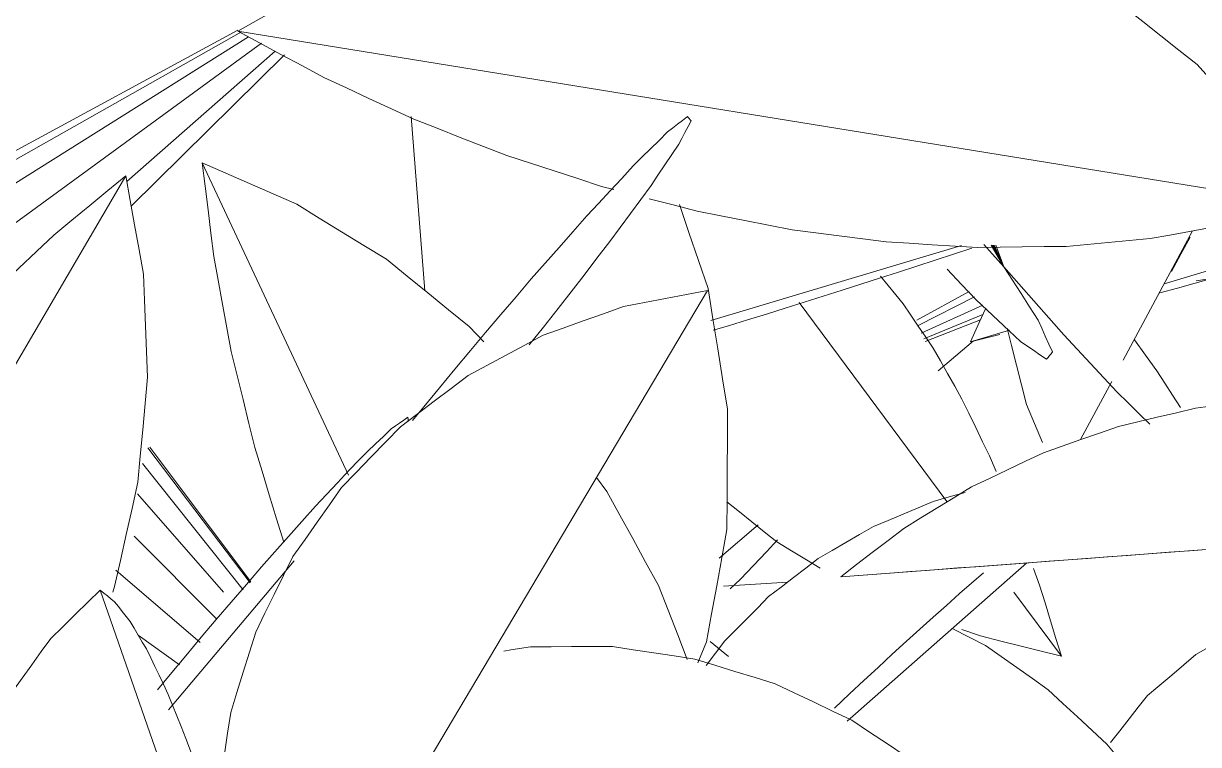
# Model space of a CAD drawing. Header units: metres. Extents: x 13.9 to 26.7, y -0.2 to 3.2.
# Drawn here: x 21.2893 to 21.3481, y 1.0418 to 1.0778 of the extents above; entities that cross this region are included whole.
import ezdxf

# ---------------------------------------------------------------- set-up
doc = ezdxf.new("R2010")
doc.units = ezdxf.units.M
doc.layers.add('Importações nas famílias', color=10, linetype='Continuous', lineweight=5)
doc.layers.add('Vegetação', color=7, linetype='Continuous', lineweight=5)

# ---------------------------------------------------------------- blocks, each defined once
blk = doc.blocks.new('Planta_pergolado_12200 - plantas pergolado_skp_Component_12-V2636-Corte 1')
at = {"layer": 'Importações nas famílias'}
blk.add_line((21.336216, 1.066695), (21.323692, 1.062941), dxfattribs=at)
at = {"layer": 'Importações nas famílias', "flags": 128}
for points in [[(21.336742, 1.066559), (21.335824, 1.066258), (21.334906, 1.065956), (21.333988, 1.065655), (21.33307, 1.065354)], [(21.33307, 1.065354), (21.332131, 1.065053), (21.331193, 1.064753), (21.330254, 1.064453), (21.329316, 1.064153)], [(21.329316, 1.064153), (21.328368, 1.063857), (21.327419, 1.063561), (21.326471, 1.063266), (21.325522, 1.06297)], [(21.325522, 1.06297), (21.324574, 1.062682), (21.323813, 1.062451)]]:
    blk.add_lwpolyline(points, dxfattribs=at)
blk = doc.blocks.new('Planta_pergolado_12200 - plantas pergolado_skp_Component_16-V2639-Corte 1')
blk.add_blockref('Planta_pergolado_12200 - plantas pergolado_skp_Component_12-V2636-Corte 1', (0, 0))
blk = doc.blocks.new('Planta_pergolado_12200 - plantas pergolado_skp_-V2662-Corte 1')
blk.add_blockref('Planta_pergolado_12200 - plantas pergolado_skp_Component_16-V2639-Corte 1', (0, 0))
blk = doc.blocks.new('Planta_pergolado_12200 - plantas pergolado_skp_Component_12-V85-Corte 1')
at = {"layer": 'Importações nas famílias'}
blk.add_line((16.573954, 0.854962), (16.563749, 0.82571), dxfattribs=at)
at = {"layer": 'Importações nas famílias', "flags": 128}
for points in [[(16.573954, 0.854962), (16.573775, 0.854818), (16.573595, 0.854673), (16.573416, 0.854529), (16.573236, 0.854384)], [(16.576422, 0.852547), (16.575805, 0.853151), (16.575188, 0.853755), (16.574571, 0.854358), (16.573954, 0.854962)], [(16.573236, 0.854384), (16.573043, 0.854138), (16.57285, 0.853893), (16.572657, 0.853647), (16.572463, 0.853401)], [(16.572463, 0.853401), (16.572258, 0.853057), (16.572053, 0.852713), (16.571849, 0.852369), (16.571644, 0.852025)], [(16.578324, 0.849913), (16.577848, 0.850571), (16.577373, 0.85123), (16.576897, 0.851888), (16.576422, 0.852547)], [(16.571644, 0.852025), (16.571429, 0.851586), (16.571215, 0.851147), (16.571, 0.850709), (16.570786, 0.85027)], [(16.570786, 0.85027), (16.570565, 0.849742), (16.570343, 0.849213), (16.570122, 0.848685), (16.5699, 0.848156)], [(16.579616, 0.847121), (16.579293, 0.847819), (16.57897, 0.848517), (16.578647, 0.849215), (16.578324, 0.849913)], [(16.5699, 0.848156), (16.569674, 0.847544), (16.569448, 0.846932), (16.569222, 0.846319), (16.568996, 0.845707)], [(16.580268, 0.844238), (16.580105, 0.844959), (16.579942, 0.84568), (16.579779, 0.8464), (16.579616, 0.847121)], [(16.568996, 0.845707), (16.568768, 0.845017), (16.56854, 0.844328), (16.568312, 0.843639), (16.568084, 0.842949)], [(16.580264, 0.841331), (16.580265, 0.842057), (16.580266, 0.842784), (16.580267, 0.843511), (16.580268, 0.844238)], [(16.568084, 0.842949), (16.567856, 0.84219), (16.567629, 0.841432), (16.567401, 0.840673), (16.567173, 0.839914)], [(16.579605, 0.838467), (16.579769, 0.839183), (16.579934, 0.839899), (16.580099, 0.840615), (16.580264, 0.841331)], [(16.567173, 0.839914), (16.566949, 0.839094), (16.566724, 0.838275), (16.566499, 0.837455), (16.566275, 0.836635)], [(16.578305, 0.835715), (16.57863, 0.836403), (16.578955, 0.837091), (16.57928, 0.837779), (16.579605, 0.838467)], [(16.566275, 0.836635), (16.566056, 0.835763), (16.565836, 0.834892), (16.565617, 0.83402), (16.565398, 0.833148)], [(16.576396, 0.833139), (16.576873, 0.833783), (16.57735, 0.834427), (16.577828, 0.835071), (16.578305, 0.835715)], [(16.565398, 0.833148), (16.565187, 0.832235), (16.564976, 0.831321), (16.564764, 0.830407), (16.564553, 0.829493)], [(16.573922, 0.830799), (16.57454, 0.831384), (16.575159, 0.831969), (16.575777, 0.832554), (16.576396, 0.833139)], [(16.570941, 0.82875), (16.571686, 0.829262), (16.572431, 0.829774), (16.573177, 0.830286), (16.573922, 0.830799)], [(16.564553, 0.829493), (16.564352, 0.828547), (16.564151, 0.827601), (16.56395, 0.826656), (16.563749, 0.82571)], [(16.567523, 0.82704), (16.568378, 0.827467), (16.569232, 0.827895), (16.570087, 0.828322), (16.570941, 0.82875)], [(16.563749, 0.82571), (16.564693, 0.826042), (16.565636, 0.826375), (16.56658, 0.826708), (16.567523, 0.82704)]]:
    blk.add_lwpolyline(points, dxfattribs=at)
blk = doc.blocks.new('Planta_pergolado_12200 - plantas pergolado_skp_Component_12-V2707-Corte 1')
at = {"layer": 'Importações nas famílias'}
for p, q in [((21.334302, 1.040599), (21.305162, 1.033516)), ((21.30498, 1.032129), (21.304264, 1.032003))]:
    blk.add_line(p, q, dxfattribs=at)
at = {"layer": 'Importações nas famílias', "flags": 128}
for points in [[(21.313344, 1.046421), (21.313694, 1.046477), (21.314692, 1.046637)], [(21.314692, 1.046637), (21.315717, 1.046639), (21.316741, 1.046642), (21.317765, 1.046644), (21.318789, 1.046646)], [(21.318789, 1.046646), (21.319815, 1.046491), (21.320841, 1.046336), (21.321867, 1.04618), (21.322893, 1.046025)], [(21.322893, 1.046025), (21.323897, 1.045716), (21.324901, 1.045407), (21.325905, 1.045098), (21.326909, 1.044789)], [(21.326909, 1.044789), (21.327867, 1.044333), (21.328826, 1.043877), (21.329784, 1.043421), (21.330742, 1.042966)], [(21.330742, 1.042966), (21.331632, 1.042374), (21.332522, 1.041782), (21.333412, 1.04119), (21.334302, 1.040599)], [(21.334302, 1.040599), (21.33339, 1.040264), (21.332477, 1.039929), (21.331565, 1.039594), (21.330652, 1.039259)], [(21.330652, 1.039259), (21.329718, 1.038938), (21.328784, 1.038616), (21.327849, 1.038295), (21.326915, 1.037973)], [(21.326915, 1.037973), (21.325969, 1.037669), (21.325023, 1.037365), (21.324077, 1.03706), (21.323131, 1.036756)], [(21.323131, 1.036756), (21.322184, 1.036472), (21.321236, 1.036188), (21.320289, 1.035904), (21.319342, 1.03562)], [(21.319342, 1.03562), (21.318405, 1.03536), (21.317467, 1.035099), (21.31653, 1.034839), (21.315592, 1.034578)], [(21.315592, 1.034578), (21.314674, 1.034345), (21.313756, 1.034111), (21.312839, 1.033877), (21.311921, 1.033643)], [(21.311921, 1.033643), (21.311033, 1.033438), (21.310146, 1.033233), (21.309258, 1.033028), (21.308371, 1.032823)], [(21.308371, 1.032823), (21.307523, 1.03265), (21.306675, 1.032476), (21.305827, 1.032303), (21.30498, 1.032129)]]:
    blk.add_lwpolyline(points, dxfattribs=at)
blk = doc.blocks.new('Planta_pergolado_12200 - plantas pergolado_skp_Component_12-V87-Corte 1')
at = {"layer": 'Importações nas famílias'}
blk.add_line((16.543598, 0.869942), (16.565469, 0.833122), dxfattribs=at)
at = {"layer": 'Importações nas famílias', "flags": 128}
for points in [[(16.547801, 0.869132), (16.54675, 0.869334), (16.5457, 0.869537), (16.544649, 0.869739), (16.543598, 0.869942)], [(16.551823, 0.867701), (16.550817, 0.868058), (16.549812, 0.868416), (16.548806, 0.868774), (16.547801, 0.869132)], [(16.555569, 0.865682), (16.554633, 0.866187), (16.553696, 0.866691), (16.552759, 0.867196), (16.551823, 0.867701)], [(16.558953, 0.863123), (16.558107, 0.863763), (16.557261, 0.864403), (16.556415, 0.865042), (16.555569, 0.865682)], [(16.561894, 0.860085), (16.561158, 0.860844), (16.560423, 0.861604), (16.559688, 0.862364), (16.558953, 0.863123)], [(16.564323, 0.856637), (16.563716, 0.857499), (16.563108, 0.858361), (16.562501, 0.859223), (16.561894, 0.860085)], [(16.566184, 0.852862), (16.565719, 0.853806), (16.565253, 0.85475), (16.564788, 0.855694), (16.564323, 0.856637)], [(16.567432, 0.848848), (16.56712, 0.849851), (16.566808, 0.850855), (16.566496, 0.851859), (16.566184, 0.852862)], [(16.56804, 0.844688), (16.567888, 0.845728), (16.567736, 0.846768), (16.567584, 0.847808), (16.567432, 0.848848)]]:
    blk.add_lwpolyline(points, dxfattribs=at)
blk = doc.blocks.new('Planta_pergolado_12200 - plantas pergolado_skp_Component_17-V2708-Corte 1')
at = {"layer": 'Importações nas famílias'}
blk.add_line((21.302875, 1.050929), (21.29659, 1.043478), dxfattribs=at)
at = {"layer": 'Importações nas famílias', "flags": 128}
for points in [[(21.322522, 1.073135), (21.322275, 1.072943), (21.322029, 1.072751), (21.321783, 1.072559), (21.321536, 1.072367)], [(21.322093, 1.07175), (21.322248, 1.072044), (21.322402, 1.072338), (21.322557, 1.072631), (21.322711, 1.072925)], [(21.322711, 1.072925), (21.322664, 1.072977), (21.322616, 1.07303), (21.322569, 1.073083), (21.322522, 1.073135)], [(21.321536, 1.072367), (21.321108, 1.071943), (21.32068, 1.071519), (21.320251, 1.071096), (21.319823, 1.070672)], [(21.320709, 1.069692), (21.321055, 1.070206), (21.321401, 1.070721), (21.321747, 1.071236), (21.322093, 1.07175)], [(21.319823, 1.070672), (21.319242, 1.070046), (21.318661, 1.069419), (21.31808, 1.068793), (21.317499, 1.068167)], [(21.318653, 1.066889), (21.319167, 1.06759), (21.319681, 1.06829), (21.320195, 1.068991), (21.320709, 1.069692)], [(21.317499, 1.068167), (21.316804, 1.06738), (21.31611, 1.066594), (21.315415, 1.065808), (21.314721, 1.065021)], [(21.316065, 1.063534), (21.316712, 1.064372), (21.317359, 1.065211), (21.318006, 1.06605), (21.318653, 1.066889)], [(21.314721, 1.065021), (21.313961, 1.064128), (21.313201, 1.063236), (21.31244, 1.062343), (21.31168, 1.06145)], [(21.314613, 1.061717), (21.31533, 1.062614), (21.316065, 1.063534)], [(21.31168, 1.06145), (21.310906, 1.060512), (21.310131, 1.059573), (21.309357, 1.058635), (21.308792, 1.057951)], [(21.308555, 1.058103), (21.308347, 1.057959), (21.30814, 1.057816), (21.307933, 1.057672), (21.307725, 1.057528)], [(21.308569, 1.0579), (21.308562, 1.058002), (21.308555, 1.058103)], [(21.307725, 1.057528), (21.307331, 1.057149), (21.306937, 1.05677), (21.306544, 1.056391), (21.30615, 1.056012)], [(21.30615, 1.056012), (21.305596, 1.055423), (21.305043, 1.054834), (21.304489, 1.054245), (21.303936, 1.053656)], [(21.303936, 1.053656), (21.303261, 1.052898), (21.302585, 1.05214), (21.30191, 1.051381), (21.301235, 1.050623)], [(21.301235, 1.050623), (21.300483, 1.049747), (21.299732, 1.048871), (21.298981, 1.047994), (21.29823, 1.047118)], [(21.29823, 1.047118), (21.297454, 1.046184), (21.296678, 1.04525), (21.296048, 1.04449)]]:
    blk.add_lwpolyline(points, dxfattribs=at)
blk = doc.blocks.new('Planta_pergolado_12200 - plantas pergolado_skp_Component_16-V2709-Corte 1')
for name in ['Planta_pergolado_12200 - plantas pergolado_skp_Component_17-V2708-Corte 1', 'Planta_pergolado_12200 - plantas pergolado_skp_Component_12-V2707-Corte 1']:
    blk.add_blockref(name, (0, 0))
at = {"extrusion": (0, 0, -1), "zscale": -1}
for name in ['Planta_pergolado_12200 - plantas pergolado_skp_Component_12-V87-Corte 1', 'Planta_pergolado_12200 - plantas pergolado_skp_Component_12-V85-Corte 1']:
    blk.add_blockref(name, (-37.867133, 0.194504), dxfattribs=at)
blk = doc.blocks.new('Planta_pergolado_12200 - plantas pergolado_skp_-V2729-Corte 1')
blk.add_blockref('Planta_pergolado_12200 - plantas pergolado_skp_Component_16-V2709-Corte 1', (0, 0))
blk = doc.blocks.new('Planta_pergolado_12200 - plantas pergolado_skp_Component_12-V2757-Corte 1')
at = {"layer": 'Importações nas famílias'}
for p, q in [((21.328114, 1.063848), (21.335489, 1.053896)), ((21.337624, 1.056174), (21.337948, 1.055396)), ((21.339822, 1.05055), (21.340123, 1.049712)), ((21.338842, 1.049372), (21.341218, 1.046164)), ((21.337178, 1.047175), (21.336234, 1.047503))]:
    blk.add_line(p, q, dxfattribs=at)
at = {"layer": 'Importações nas famílias', "flags": 128}
for points in [[(21.332175, 1.065156), (21.332556, 1.064693), (21.332936, 1.064229), (21.333316, 1.063766)], [(21.333316, 1.063766), (21.333689, 1.063213), (21.334061, 1.062661), (21.334434, 1.062109), (21.334806, 1.061556)], [(21.334806, 1.061556), (21.335166, 1.060922), (21.335526, 1.060287), (21.335887, 1.059652), (21.336247, 1.059017)], [(21.336247, 1.059017), (21.336591, 1.058306), (21.336935, 1.057596), (21.337279, 1.056885), (21.337624, 1.056174)], [(21.326987, 1.051879), (21.326365, 1.05238), (21.325743, 1.05288), (21.325121, 1.053381), (21.324499, 1.053881)], [(21.329161, 1.050562), (21.328483, 1.050973), (21.327735, 1.051426), (21.326987, 1.051879)], [(21.340123, 1.049712), (21.340397, 1.048825), (21.340671, 1.047938), (21.340944, 1.047051), (21.341218, 1.046164)], [(21.341218, 1.046164), (21.340208, 1.046417), (21.339198, 1.04667), (21.338188, 1.046923), (21.337178, 1.047175)]]:
    blk.add_lwpolyline(points, dxfattribs=at)
blk = doc.blocks.new('Planta_pergolado_12200 - plantas pergolado_skp_Component_12-V251-Corte 1')
at = {"layer": 'Importações nas famílias'}
for p, q in [((16.532898, 1.086614), (16.531966, 1.086973)), ((16.507528, 1.082791), (16.540199, 1.073001)), ((16.547932, 1.070684), (16.54988, 1.0701))]:
    blk.add_line(p, q, dxfattribs=at)
at = {"layer": 'Importações nas famílias', "flags": 128}
for points in [[(16.523545, 1.088135), (16.522481, 1.088036), (16.521417, 1.087936), (16.520354, 1.087837), (16.51929, 1.087738)], [(16.527804, 1.087878), (16.526739, 1.087942), (16.525674, 1.088006), (16.52461, 1.088071), (16.523545, 1.088135)], [(16.51929, 1.087738), (16.518252, 1.087477), (16.517214, 1.087217), (16.516176, 1.086956), (16.515138, 1.086696)], [(16.531966, 1.086973), (16.530925, 1.087199), (16.529885, 1.087426), (16.528844, 1.087652), (16.527804, 1.087878)], [(16.515138, 1.086696), (16.51415, 1.086281), (16.513162, 1.085865), (16.512174, 1.08545), (16.511186, 1.085034)], [(16.511186, 1.085034), (16.510272, 1.084473), (16.509357, 1.083913), (16.508443, 1.083352), (16.507528, 1.082791)], [(16.507528, 1.082791), (16.508375, 1.082497), (16.509222, 1.082203), (16.510069, 1.08191), (16.510916, 1.081616)], [(16.510916, 1.081616), (16.511804, 1.081317), (16.512691, 1.081018), (16.513579, 1.080718), (16.514466, 1.080419)], [(16.514466, 1.080419), (16.515384, 1.080118), (16.516302, 1.079816), (16.517221, 1.079515), (16.518139, 1.079213)], [(16.518139, 1.079213), (16.519077, 1.078913), (16.520015, 1.078613), (16.520954, 1.078313), (16.521892, 1.078013)], [(16.521892, 1.078013), (16.522841, 1.077717), (16.523789, 1.077421), (16.524738, 1.077126), (16.525686, 1.07683)], [(16.525686, 1.07683), (16.526634, 1.076542), (16.527582, 1.076254), (16.52853, 1.075966), (16.529478, 1.075678)], [(16.529478, 1.075678), (16.530414, 1.075401), (16.531351, 1.075125), (16.532288, 1.074848), (16.533225, 1.074571)], [(16.533225, 1.074571), (16.53414, 1.074308), (16.535055, 1.074045), (16.535971, 1.073783), (16.536886, 1.07352)], [(16.536886, 1.07352), (16.537769, 1.073274), (16.538653, 1.073028), (16.539537, 1.072782), (16.54042, 1.072537)], [(16.54988, 1.0701), (16.549439, 1.071067), (16.549114, 1.07178)], [(16.548417, 1.070459), (16.549149, 1.070279), (16.54988, 1.0701)]]:
    blk.add_lwpolyline(points, dxfattribs=at)
blk = doc.blocks.new('Planta_pergolado_12200 - plantas pergolado_skp_Component_12-V2758-Corte 1')
at = {"layer": 'Importações nas famílias'}
for p, q in [((21.360094, 1.090405), (21.350564, 1.072637)), ((21.347957, 1.085836), (21.348734, 1.086437)), ((21.34298, 1.081176), (21.343578, 1.081822)), ((21.342451, 1.080364), (21.34298, 1.081176)), ((21.347767, 1.067423), (21.344303, 1.060964)), ((21.343733, 1.059901), (21.342171, 1.056989))]:
    blk.add_line(p, q, dxfattribs=at)
at = {"layer": 'Importações nas famílias', "flags": 128}
for points in [[(21.356055, 1.08966), (21.357065, 1.089846), (21.358075, 1.090033), (21.359084, 1.090219), (21.360094, 1.090405)], [(21.352239, 1.088327), (21.353193, 1.08866), (21.354147, 1.088993), (21.355101, 1.089327), (21.356055, 1.08966)], [(21.359614, 1.089494), (21.359374, 1.089038), (21.359135, 1.088582)], [(21.348734, 1.086437), (21.349611, 1.086909), (21.350487, 1.087382), (21.351363, 1.087854), (21.352239, 1.088327)], [(21.359135, 1.088582), (21.358853, 1.088051), (21.358572, 1.087519), (21.35829, 1.086987), (21.358009, 1.086455)], [(21.358009, 1.086455), (21.357689, 1.085853), (21.357369, 1.085252), (21.35705, 1.08465), (21.35673, 1.084048)], [(21.35673, 1.084048), (21.356375, 1.083383), (21.356021, 1.082717), (21.355666, 1.082052), (21.355311, 1.081387)], [(21.355311, 1.081387), (21.354926, 1.080666), (21.35454, 1.079944), (21.354155, 1.079223), (21.353769, 1.078502)], [(21.353769, 1.078502), (21.353357, 1.077733), (21.352945, 1.076963), (21.352533, 1.076194), (21.352121, 1.075425)], [(21.352121, 1.075425), (21.351686, 1.074616), (21.351252, 1.073807), (21.350818, 1.072999)], [(21.347651, 1.067113), (21.347187, 1.066252), (21.346724, 1.065392)], [(21.339471, 1.05874), (21.339223, 1.059723), (21.338975, 1.060706), (21.338727, 1.061689), (21.338508, 1.062557)], [(21.340273, 1.056843), (21.339872, 1.057791), (21.339471, 1.05874)]]:
    blk.add_lwpolyline(points, dxfattribs=at)
blk = doc.blocks.new('Planta_pergolado_12200 - plantas pergolado_skp_Component_12-V2759-Corte 1')
at = {"layer": 'Importações nas famílias'}
for p, q in [((21.324586, 1.046148), (21.323664, 1.046901)), ((21.335144, 1.037538), (21.332016, 1.040089)), ((21.346142, 1.038593), (21.346721, 1.037708)), ((21.344303, 1.030069), (21.343813, 1.030468)), ((21.352882, 1.023072), (21.344708, 1.029738)), ((21.351867, 1.0272), (21.352121, 1.026168)), ((21.344303, 1.026582), (21.343731, 1.026867)), ((21.352722, 1.023723), (21.352882, 1.023072))]:
    blk.add_line(p, q, dxfattribs=at)
at = {"layer": 'Importações nas famílias', "flags": 128}
for points in [[(21.32433, 1.049658), (21.325131, 1.049708), (21.325931, 1.049758), (21.326732, 1.049808), (21.327533, 1.049858)], [(21.335793, 1.047537), (21.33661, 1.047123), (21.337426, 1.046708)], [(21.337426, 1.046708), (21.33821, 1.046154), (21.338994, 1.045599), (21.339777, 1.045045), (21.340561, 1.044491)], [(21.340561, 1.044491), (21.341293, 1.043809), (21.342025, 1.043127), (21.342757, 1.042446), (21.343489, 1.041764)], [(21.343489, 1.041764), (21.344152, 1.040971), (21.344815, 1.040179), (21.345479, 1.039386), (21.346142, 1.038593)], [(21.3473, 1.036823), (21.347878, 1.035938), (21.348457, 1.035053)], [(21.348457, 1.035053), (21.348938, 1.034096), (21.349419, 1.033139), (21.3499, 1.032182), (21.350381, 1.031225)], [(21.350381, 1.031225), (21.350752, 1.030219), (21.351124, 1.029212), (21.351496, 1.028206), (21.351867, 1.0272)], [(21.34915, 1.02442), (21.348237, 1.024811), (21.347324, 1.025202), (21.346411, 1.025594), (21.345501, 1.025983)], [(21.352882, 1.023072), (21.351949, 1.023409), (21.351016, 1.023746), (21.350083, 1.024083), (21.34915, 1.02442)]]:
    blk.add_lwpolyline(points, dxfattribs=at)
blk = doc.blocks.new('Planta_pergolado_12200 - plantas pergolado_skp_Component_17-V2760-Corte 1')
at = {"layer": 'Importações nas famílias'}
for p, q in [((21.349685, 1.065184), (21.347953, 1.064925)), ((21.336614, 1.064386), (21.333983, 1.062953)), ((21.336876, 1.064123), (21.334061, 1.062693)), ((21.337288, 1.06371), (21.334216, 1.062315)), ((21.337294, 1.063249), (21.334345, 1.062029)), ((21.334408, 1.061889), (21.337171, 1.062979)), ((21.336817, 1.061925), (21.335064, 1.060427)), ((21.326065, 1.052732), (21.324115, 1.051064)), ((21.324669, 1.049528), (21.325181, 1.050021))]:
    blk.add_line(p, q, dxfattribs=at)
at = {"layer": 'Importações nas famílias', "flags": 128}
blk.add_lwpolyline([(21.325181, 1.050021), (21.325827, 1.050704), (21.326472, 1.051388), (21.327033, 1.051982)], dxfattribs=at)
blk = doc.blocks.new('Planta_pergolado_12200 - plantas pergolado_skp_Component_16-V2761-Corte 1')
for name in ['Planta_pergolado_12200 - plantas pergolado_skp_Component_17-V2760-Corte 1', 'Planta_pergolado_12200 - plantas pergolado_skp_Component_12-V2758-Corte 1', 'Planta_pergolado_12200 - plantas pergolado_skp_Component_12-V2757-Corte 1', 'Planta_pergolado_12200 - plantas pergolado_skp_Component_12-V2759-Corte 1']:
    blk.add_blockref(name, (0, 0))
at = {"extrusion": (0, 0, -1), "zscale": -0.9999999999999997}
blk.add_blockref('Planta_pergolado_12200 - plantas pergolado_skp_Component_12-V251-Corte 1', (-37.88655, -0.008219), dxfattribs=at)
blk = doc.blocks.new('Planta_pergolado_12200 - plantas pergolado_skp_-V2811-Corte 1')
blk.add_blockref('Planta_pergolado_12200 - plantas pergolado_skp_Component_16-V2761-Corte 1', (0, 0))
blk = doc.blocks.new('Planta_pergolado_12200 - plantas pergolado_skp_Component_12-V2843-Corte 1')
at = {"layer": 'Importações nas famílias'}
for p, q in [((21.339496, 1.050827), (21.330514, 1.04292)), ((21.329881, 1.043575), (21.330627, 1.044284))]:
    blk.add_line(p, q, dxfattribs=at)
at = {"layer": 'Importações nas famílias', "flags": 128}
for points in [[(21.336399, 1.054348), (21.335602, 1.054121), (21.334804, 1.053895)], [(21.334804, 1.053895), (21.334058, 1.053581), (21.333311, 1.053267), (21.332564, 1.052953), (21.331818, 1.052639)], [(21.331818, 1.052639), (21.33113, 1.052242), (21.330443, 1.051844), (21.329755, 1.051446), (21.329068, 1.051049)], [(21.329068, 1.051049), (21.328447, 1.050572), (21.327826, 1.050095), (21.327205, 1.049618), (21.326584, 1.049141)], [(21.336129, 1.049296), (21.336726, 1.049811), (21.337323, 1.050326)], [(21.326584, 1.049141), (21.326037, 1.048589), (21.32549, 1.048038), (21.324943, 1.047487), (21.324396, 1.046936)], [(21.333478, 1.04692), (21.334141, 1.047514), (21.334804, 1.048108), (21.335466, 1.048702), (21.336129, 1.049296)], [(21.324396, 1.046936), (21.323928, 1.046317), (21.323461, 1.045698)], [(21.330627, 1.044284), (21.33134, 1.044943), (21.332053, 1.045602), (21.332766, 1.046261), (21.333478, 1.04692)]]:
    blk.add_lwpolyline(points, dxfattribs=at)
blk = doc.blocks.new('Planta_pergolado_12200 - plantas pergolado_skp_Component_12-V34-Corte 1')
at = {"layer": 'Importações nas famílias'}
blk.add_line((16.511932, 0.319621), (16.556359, 0.316326), dxfattribs=at)
at = {"layer": 'Importações nas famílias', "flags": 128}
for points in [[(16.526759, 0.325004), (16.527749, 0.325087), (16.528738, 0.325171), (16.529727, 0.325255), (16.530716, 0.325338)], [(16.530716, 0.325338), (16.531708, 0.325317), (16.5327, 0.325296), (16.533693, 0.325275), (16.534685, 0.325254)], [(16.52286, 0.324254), (16.523835, 0.324442), (16.52481, 0.324629), (16.525785, 0.324816), (16.526759, 0.325004)], [(16.534685, 0.325254), (16.53567, 0.325128), (16.536654, 0.325003), (16.537639, 0.324877), (16.538624, 0.324752)], [(16.538624, 0.324752), (16.539589, 0.324523), (16.540555, 0.324295), (16.541521, 0.324066), (16.542487, 0.323837)], [(16.519061, 0.323098), (16.520011, 0.323387), (16.520961, 0.323676), (16.521911, 0.323965), (16.52286, 0.324254)], [(16.542487, 0.323837), (16.543424, 0.323508), (16.54436, 0.323179), (16.545297, 0.32285), (16.546233, 0.322521)], [(16.515405, 0.321548), (16.516319, 0.321935), (16.517233, 0.322323), (16.518147, 0.32271), (16.519061, 0.323098)], [(16.546233, 0.322521), (16.54713, 0.322095), (16.548027, 0.321669), (16.548923, 0.321243), (16.54982, 0.320817)], [(16.511932, 0.319621), (16.512801, 0.320102), (16.513669, 0.320584), (16.514537, 0.321066), (16.515405, 0.321548)], [(16.54982, 0.320817), (16.550667, 0.320299), (16.551514, 0.319781), (16.552361, 0.319263), (16.553208, 0.318744)], [(16.514934, 0.319399), (16.514184, 0.319455), (16.513433, 0.31951), (16.512683, 0.319565), (16.511932, 0.319621)], [(16.518367, 0.319146), (16.517509, 0.319209), (16.51665, 0.319273), (16.515792, 0.319336), (16.514934, 0.319399)], [(16.52215, 0.318866), (16.521204, 0.318936), (16.520259, 0.319006), (16.519313, 0.319076), (16.518367, 0.319146)], [(16.526196, 0.318567), (16.525184, 0.318642), (16.524173, 0.318717), (16.523162, 0.318791), (16.52215, 0.318866)], [(16.530408, 0.318255), (16.529355, 0.318333), (16.528302, 0.318411), (16.527249, 0.318489), (16.526196, 0.318567)], [(16.553208, 0.318744), (16.553995, 0.31814), (16.554783, 0.317535), (16.555571, 0.316931), (16.556359, 0.316326)], [(16.534688, 0.317938), (16.533618, 0.318017), (16.532548, 0.318096), (16.531478, 0.318176), (16.530408, 0.318255)], [(16.538936, 0.317623), (16.537874, 0.317701), (16.536812, 0.31778), (16.53575, 0.317859), (16.534688, 0.317938)], [(16.543052, 0.317317), (16.542023, 0.317393), (16.540994, 0.31747), (16.539965, 0.317546), (16.538936, 0.317623)], [(16.54694, 0.317028), (16.545968, 0.3171), (16.544996, 0.317172), (16.544024, 0.317245), (16.543052, 0.317317)], [(16.550508, 0.316763), (16.549616, 0.316829), (16.548724, 0.316895), (16.547832, 0.316962), (16.54694, 0.317028)], [(16.553672, 0.316527), (16.552881, 0.316586), (16.55209, 0.316645), (16.551299, 0.316704), (16.550508, 0.316763)], [(16.556359, 0.316326), (16.555687, 0.316376), (16.555015, 0.316427), (16.554344, 0.316477), (16.553672, 0.316527)]]:
    blk.add_lwpolyline(points, dxfattribs=at)
blk = doc.blocks.new('Planta_pergolado_12200 - plantas pergolado_skp_Component_16-V2847-Corte 1')
at = {"extrusion": (0, 0, -1), "zscale": -0.9999999999999998}
blk.add_blockref('Planta_pergolado_12200 - plantas pergolado_skp_Component_12-V34-Corte 1', (-37.88655, 0.73381), dxfattribs=at)
blk.add_blockref('Planta_pergolado_12200 - plantas pergolado_skp_Component_12-V2843-Corte 1', (0, 0))
blk = doc.blocks.new('Planta_pergolado_12200 - plantas pergolado_skp_-V2895-Corte 1')
blk.add_blockref('Planta_pergolado_12200 - plantas pergolado_skp_Component_16-V2847-Corte 1', (0, 0))
blk = doc.blocks.new('Planta_pergolado_12200 - plantas pergolado_skp_Component_12-V405-Corte 1')
at = {"layer": 'Importações nas famílias'}
for p, q in [((16.51393, 0.742854), (16.567074, 0.75148)), ((16.548288, 0.743565), (16.548901, 0.743724))]:
    blk.add_line(p, q, dxfattribs=at)
at = {"layer": 'Importações nas famílias', "flags": 128}
for points in [[(16.541742, 0.758418), (16.540437, 0.758291), (16.539132, 0.758164), (16.537827, 0.758037), (16.536522, 0.75791)], [(16.547076, 0.758275), (16.545742, 0.75831), (16.544409, 0.758346), (16.543075, 0.758382), (16.541742, 0.758418)], [(16.552399, 0.757483), (16.551068, 0.757681), (16.549737, 0.757879), (16.548406, 0.758077), (16.547076, 0.758275)], [(16.536522, 0.75791), (16.535277, 0.757623), (16.534031, 0.757336), (16.532785, 0.757049), (16.53154, 0.756762)], [(16.557586, 0.756062), (16.556289, 0.756418), (16.554993, 0.756773), (16.553696, 0.757128), (16.552399, 0.757483)], [(16.53154, 0.756762), (16.530383, 0.756322), (16.529225, 0.755882), (16.528068, 0.755442), (16.526911, 0.755002)], [(16.562517, 0.754046), (16.561284, 0.75455), (16.560051, 0.755054), (16.558819, 0.755558), (16.557586, 0.756062)], [(16.526911, 0.755002), (16.52587, 0.754419), (16.524828, 0.753836), (16.523786, 0.753253), (16.522745, 0.75267)], [(16.567074, 0.75148), (16.565934, 0.752121), (16.564795, 0.752763), (16.563656, 0.753404), (16.562517, 0.754046)], [(16.522745, 0.75267), (16.521843, 0.751958), (16.520942, 0.751246), (16.52004, 0.750534), (16.519138, 0.749822)], [(16.562772, 0.749162), (16.563848, 0.749742), (16.564923, 0.750321), (16.565998, 0.7509), (16.567074, 0.75148)], [(16.519138, 0.749822), (16.518398, 0.748998), (16.517658, 0.748173), (16.516917, 0.747349), (16.516177, 0.746524)], [(16.558276, 0.747082), (16.5594, 0.747602), (16.560524, 0.748122), (16.561648, 0.748642), (16.562772, 0.749162)], [(16.553636, 0.745263), (16.554796, 0.745718), (16.555956, 0.746173), (16.557116, 0.746627), (16.558276, 0.747082)], [(16.516177, 0.746524), (16.515615, 0.745607), (16.515053, 0.744689), (16.514492, 0.743772), (16.51393, 0.742854)], [(16.548901, 0.743724), (16.550085, 0.744109), (16.551268, 0.744494), (16.552452, 0.744878), (16.553636, 0.745263)], [(16.51393, 0.742854), (16.514835, 0.742596), (16.515741, 0.742338), (16.516646, 0.74208), (16.517552, 0.741823)], [(16.544127, 0.742484), (16.54532, 0.742794), (16.546514, 0.743104)], [(16.539364, 0.741555), (16.540555, 0.741787), (16.541745, 0.74202), (16.542936, 0.742252), (16.544127, 0.742484)], [(16.517552, 0.741823), (16.518535, 0.741644), (16.519517, 0.741466), (16.5205, 0.741288), (16.521482, 0.74111)], [(16.521482, 0.74111), (16.522531, 0.741014), (16.523579, 0.740917), (16.524627, 0.740821), (16.525676, 0.740725)], [(16.534667, 0.740949), (16.535841, 0.7411), (16.537016, 0.741252), (16.53819, 0.741404), (16.539364, 0.741555)], [(16.525676, 0.740725), (16.526779, 0.740711), (16.527882, 0.740698), (16.528984, 0.740684), (16.530087, 0.740671)], [(16.530087, 0.740671), (16.531232, 0.74074), (16.532377, 0.74081), (16.533522, 0.740879), (16.534667, 0.740949)]]:
    blk.add_lwpolyline(points, dxfattribs=at)
blk = doc.blocks.new('Planta_pergolado_12200 - plantas pergolado_skp_Component_12-V2949-Corte 1')
at = {"layer": 'Importações nas famílias'}
for p, q in [((21.266368, 1.022137), (21.294456, 1.070179)), ((21.293898, 1.04964), (21.293803, 1.049372))]:
    blk.add_line(p, q, dxfattribs=at)
at = {"layer": 'Importações nas famílias', "flags": 128}
for points in [[(21.29086, 1.06721), (21.291759, 1.067952), (21.292658, 1.068694), (21.293557, 1.069437), (21.294456, 1.070179)], [(21.294456, 1.070179), (21.294678, 1.068946), (21.2949, 1.067714), (21.295122, 1.066481), (21.295344, 1.065249)], [(21.28738, 1.063913), (21.28825, 1.064737), (21.28912, 1.065561), (21.28999, 1.066386), (21.29086, 1.06721)], [(21.295344, 1.065249), (21.295394, 1.063962), (21.295445, 1.062675), (21.295496, 1.061388), (21.295547, 1.060102)], [(21.295547, 1.060102), (21.295425, 1.05879), (21.295304, 1.057479), (21.295183, 1.056168), (21.295061, 1.054857)], [(21.295061, 1.054857), (21.294771, 1.053553), (21.29448, 1.052249), (21.294189, 1.050944), (21.293898, 1.04964)]]:
    blk.add_lwpolyline(points, dxfattribs=at)
blk = doc.blocks.new('Planta_pergolado_12200 - plantas pergolado_skp_Component_12-V499-Corte 1')
at = {"layer": 'Importações nas famílias'}
for p, q in [((16.580963, 1.063425), (16.588268, 1.079036)), ((16.574929, 1.070855), (16.574206, 1.070094)), ((16.568567, 1.063318), (16.568049, 1.062608))]:
    blk.add_line(p, q, dxfattribs=at)
at = {"layer": 'Importações nas famílias', "flags": 128}
for points in [[(16.588268, 1.079036), (16.587088, 1.078519), (16.585909, 1.078002), (16.58473, 1.077485), (16.583551, 1.076968)], [(16.587697, 1.07436), (16.58784, 1.075529), (16.587982, 1.076698), (16.588125, 1.077867), (16.588268, 1.079036)], [(16.583551, 1.076968), (16.58243, 1.076281), (16.58131, 1.075594), (16.58019, 1.074907), (16.57907, 1.074219)], [(16.57907, 1.074219), (16.578034, 1.073378), (16.576999, 1.072537), (16.575964, 1.071696), (16.574929, 1.070855)], [(16.58682, 1.069603), (16.587039, 1.070792), (16.587259, 1.071981), (16.587478, 1.073171), (16.587697, 1.07436)], [(16.585647, 1.06482), (16.58594, 1.066016), (16.586234, 1.067212), (16.586527, 1.068407), (16.58682, 1.069603)], [(16.584199, 1.06009), (16.584554, 1.061252), (16.584919, 1.062442), (16.585283, 1.063631), (16.585647, 1.06482)], [(16.568049, 1.062608), (16.567404, 1.061436), (16.566759, 1.060264), (16.566115, 1.059091), (16.56547, 1.057919)], [(16.56547, 1.057919), (16.56499, 1.056688), (16.564511, 1.055458), (16.564031, 1.054227)]]:
    blk.add_lwpolyline(points, dxfattribs=at)
blk = doc.blocks.new('Planta_pergolado_12200 - plantas pergolado_skp_Component_17-V2951-Corte 1')
at = {"layer": 'Importações nas famílias'}
for p, q in [((21.300059, 1.077454), (21.282738, 1.068071)), ((21.300244, 1.077371), (21.28442, 1.068429)), ((21.286159, 1.068071), (21.300594, 1.077113)), ((21.287835, 1.067023), (21.301233, 1.076806)), ((21.294507, 1.069896), (21.301917, 1.0764)), ((21.294731, 1.068652), (21.302398, 1.076212)), ((21.309411, 1.064418), (21.308726, 1.07314)), ((21.300666, 1.049824), (21.295552, 1.056581)), ((21.300714, 1.049874), (21.29566, 1.056604)), ((21.300332, 1.049483), (21.295287, 1.055801)), ((21.299344, 1.049372), (21.295051, 1.054279)), ((21.299008, 1.048011), (21.294884, 1.052159)), ((21.298182, 1.046849), (21.293965, 1.050469)), ((21.297136, 1.045736), (21.295079, 1.047217)), ((21.323054, 1.04583), (21.323478, 1.046878))]:
    blk.add_line(p, q, dxfattribs=at)
at = {"layer": 'Importações nas famílias', "flags": 128}
for points in [[(21.323556, 1.064535), (21.32308, 1.065938), (21.322604, 1.067341), (21.322128, 1.068744)], [(21.324528, 1.058513), (21.324285, 1.060018), (21.324042, 1.061524), (21.323799, 1.063029), (21.323556, 1.064535)], [(21.324502, 1.05249), (21.324508, 1.053996), (21.324515, 1.055501), (21.324522, 1.057007), (21.324528, 1.058513)], [(21.323478, 1.046878), (21.323734, 1.048281), (21.32399, 1.049684), (21.324246, 1.051087), (21.324502, 1.05249)]]:
    blk.add_lwpolyline(points, dxfattribs=at)
blk = doc.blocks.new('Planta_pergolado_12200 - plantas pergolado_skp_Component_16-V2952-Corte 1')
for name in ['Planta_pergolado_12200 - plantas pergolado_skp_Component_17-V2951-Corte 1', 'Planta_pergolado_12200 - plantas pergolado_skp_Component_12-V2949-Corte 1']:
    blk.add_blockref(name, (0, 0))
at = {"extrusion": (0, 0, -1)}
for name, p, zscale in [('Planta_pergolado_12200 - plantas pergolado_skp_Component_12-V405-Corte 1', (-37.867133, 0.325921), -1), ('Planta_pergolado_12200 - plantas pergolado_skp_Component_12-V499-Corte 1', (-37.88655, -0.008219), -0.9999999999999997)]:
    blk.add_blockref(name, p, dxfattribs=dict(at, zscale=zscale))
blk = doc.blocks.new('Planta_pergolado_12200 - plantas pergolado_skp_-V2966-Corte 1')
blk.add_blockref('Planta_pergolado_12200 - plantas pergolado_skp_Component_16-V2952-Corte 1', (0, 0))
blk = doc.blocks.new('Planta_pergolado_12200 - plantas pergolado_skp_-V2967-Corte 1')
blk.add_blockref('Planta_pergolado_12200 - plantas pergolado_skp_-V2966-Corte 1', (0, 0))
blk = doc.blocks.new('Planta_pergolado_12200 - plantas pergolado_skp_-V2968-Corte 1')
for name in ['Planta_pergolado_12200 - plantas pergolado_skp_-V2967-Corte 1', 'Planta_pergolado_12200 - plantas pergolado_skp_-V2895-Corte 1', 'Planta_pergolado_12200 - plantas pergolado_skp_-V2729-Corte 1', 'Planta_pergolado_12200 - plantas pergolado_skp_-V2811-Corte 1', 'Planta_pergolado_12200 - plantas pergolado_skp_-V2662-Corte 1']:
    blk.add_blockref(name, (0, 0))
blk = doc.blocks.new('Planta_pergolado_12200 - plantas pergolado_skp_Component_17-V3629-Corte 1')
at = {"layer": 'Importações nas famílias'}
for p, q in [((21.337333, 1.066735), (21.338346, 1.065626)), ((21.338346, 1.065626), (21.337714, 1.066712)), ((21.337733, 1.066711), (21.338346, 1.065626)), ((21.337756, 1.06671), (21.338346, 1.065626)), ((21.338346, 1.065626), (21.337782, 1.066708)), ((21.338346, 1.065626), (21.337809, 1.066707)), ((21.337833, 1.066705), (21.338346, 1.065626)), ((21.33785, 1.066704), (21.338346, 1.065626)), ((21.337935, 1.066699), (21.338346, 1.065626))]:
    blk.add_line(p, q, dxfattribs=at)
at = {"layer": 'Importações nas famílias', "flags": 128}
for points in [[(21.335501, 1.065504), (21.33623, 1.064736), (21.336958, 1.063969)], [(21.338346, 1.065626), (21.339093, 1.064776), (21.339841, 1.063925), (21.340588, 1.063075), (21.341335, 1.062225)], [(21.340047, 1.062954), (21.339622, 1.063622), (21.339197, 1.06429), (21.338771, 1.064958), (21.338346, 1.065626)], [(21.336958, 1.063969), (21.337509, 1.063451), (21.338061, 1.062934), (21.338612, 1.062417), (21.339164, 1.061899)], [(21.340777, 1.061369), (21.340595, 1.061766), (21.340412, 1.062162), (21.34023, 1.062558), (21.340047, 1.062954)], [(21.339164, 1.061899), (21.339491, 1.061676), (21.339819, 1.061453), (21.340146, 1.06123), (21.340474, 1.061007)], [(21.341335, 1.062225), (21.342002, 1.061508), (21.34267, 1.060792), (21.343337, 1.060075), (21.344004, 1.059359)], [(21.34598, 1.060427), (21.345423, 1.061204), (21.344867, 1.06198)], [(21.340474, 1.061007), (21.34055, 1.061098), (21.340626, 1.061188), (21.340701, 1.061279), (21.340777, 1.061369)], [(21.347171, 1.058592), (21.346774, 1.059203), (21.346377, 1.059815), (21.34598, 1.060427)], [(21.344004, 1.059359), (21.344546, 1.058825), (21.345088, 1.058291), (21.345629, 1.057758)]]:
    blk.add_lwpolyline(points, dxfattribs=at)
blk = doc.blocks.new('Planta_pergolado_12200 - plantas pergolado_skp_Component_16-V3630-Corte 1')
blk.add_blockref('Planta_pergolado_12200 - plantas pergolado_skp_Component_17-V3629-Corte 1', (0, 0))
blk = doc.blocks.new('Planta_pergolado_12200 - plantas pergolado_skp_Component_12-V3484-Corte 1')
at = {"layer": 'Importações nas famílias'}
for p, q in [((21.304203, 1.686681), (21.305489, 1.69891)), ((21.303781, 1.687351), (21.303865, 1.687984))]:
    blk.add_line(p, q, dxfattribs=at)
at = {"layer": 'Importações nas famílias', "flags": 128}
for points in [[(21.305489, 1.69891), (21.304651, 1.698577), (21.303813, 1.698244), (21.302975, 1.697912), (21.302137, 1.697579)], [(21.3049, 1.695126), (21.305048, 1.696072), (21.305195, 1.697018), (21.305342, 1.697964), (21.305489, 1.69891)], [(21.302137, 1.697579), (21.301407, 1.697152), (21.300678, 1.696725), (21.299948, 1.696297), (21.299219, 1.69587)], [(21.299219, 1.69587), (21.298616, 1.695357), (21.298012, 1.694845), (21.297408, 1.694333), (21.296805, 1.693821)], [(21.304357, 1.691471), (21.304493, 1.692385), (21.304629, 1.693299), (21.304765, 1.694212), (21.3049, 1.695126)], [(21.296805, 1.693821), (21.296341, 1.693236), (21.295877, 1.692651), (21.295414, 1.692066), (21.29495, 1.691481)], [(21.303865, 1.687984), (21.303988, 1.688856), (21.304111, 1.689728), (21.304234, 1.690599), (21.304357, 1.691471)], [(21.300933, 1.670865), (21.301672, 1.670261), (21.302412, 1.669657)]]:
    blk.add_lwpolyline(points, dxfattribs=at)
blk = doc.blocks.new('Planta_pergolado_12200 - plantas pergolado_skp_Component_12-V3643-Corte 1')
at = {"layer": 'Importações nas famílias'}
for p, q in [((21.353846, 1.035589), (21.349385, 1.042678)), ((21.371985, 1.00677), (21.366419, 1.015613)), ((21.36653, 1.012884), (21.365977, 1.013641))]:
    blk.add_line(p, q, dxfattribs=at)
at = {"layer": 'Importações nas famílias', "flags": 128}
for points in [[(21.349385, 1.042678), (21.349098, 1.041676), (21.348811, 1.040675), (21.348525, 1.039673), (21.348238, 1.038671)], [(21.350779, 1.039438), (21.350431, 1.040248), (21.350082, 1.041058), (21.349733, 1.041868), (21.349385, 1.042678)], [(21.352348, 1.036092), (21.351956, 1.036928), (21.351564, 1.037765), (21.351171, 1.038601), (21.350779, 1.039438)], [(21.348238, 1.038671), (21.348111, 1.037632), (21.348029, 1.036966)], [(21.349349, 1.024142), (21.3497, 1.023138), (21.350052, 1.022135)], [(21.350052, 1.022135), (21.350552, 1.021191), (21.351052, 1.020247), (21.351552, 1.019303), (21.352052, 1.018359)], [(21.352052, 1.018359), (21.352688, 1.017498), (21.353325, 1.016636), (21.353961, 1.015774)], [(21.368742, 1.010043), (21.368189, 1.010753), (21.367636, 1.011463), (21.367083, 1.012174), (21.36653, 1.012884)], [(21.370928, 1.007424), (21.370382, 1.008079), (21.369835, 1.008734), (21.369289, 1.009388), (21.368742, 1.010043)], [(21.362293, 1.008666), (21.362968, 1.008306), (21.363913, 1.007801)]]:
    blk.add_lwpolyline(points, dxfattribs=at)
blk = doc.blocks.new('Planta_pergolado_12200 - plantas pergolado_skp_Component_16-V3645-Corte 1')
for name, p in [('Planta_pergolado_12200 - plantas pergolado_skp_Component_12-V3484-Corte 1', (0.048719, -0.649623)), ('Planta_pergolado_12200 - plantas pergolado_skp_Component_12-V3643-Corte 1', (0, 0))]:
    blk.add_blockref(name, p)
blk = doc.blocks.new('Planta_pergolado_12200 - plantas pergolado_skp_-V3669-Corte 1')
for name in ['Planta_pergolado_12200 - plantas pergolado_skp_Component_16-V3630-Corte 1', 'Planta_pergolado_12200 - plantas pergolado_skp_Component_16-V3645-Corte 1']:
    blk.add_blockref(name, (0, 0))
blk = doc.blocks.new('Planta_pergolado_12200 - plantas pergolado_skp_-V3670-Corte 1')
blk.add_blockref('Planta_pergolado_12200 - plantas pergolado_skp_-V3669-Corte 1', (0, 0))
blk = doc.blocks.new('Planta_pergolado_12200 - Planta_pergolado_12200-3075656-Corte 1')
for name in ['Planta_pergolado_12200 - plantas pergolado_skp_-V3670-Corte 1', 'Planta_pergolado_12200 - plantas pergolado_skp_-V2968-Corte 1']:
    blk.add_blockref(name, (0, 0))

msp = doc.modelspace()

# ---------------------------------------------------------------- block references
at = {"layer": 'Vegetação', "color": 10}
msp.add_blockref('Planta_pergolado_12200 - Planta_pergolado_12200-3075656-Corte 1', (0, 0), dxfattribs=at)

doc.saveas('drawing.dxf')
